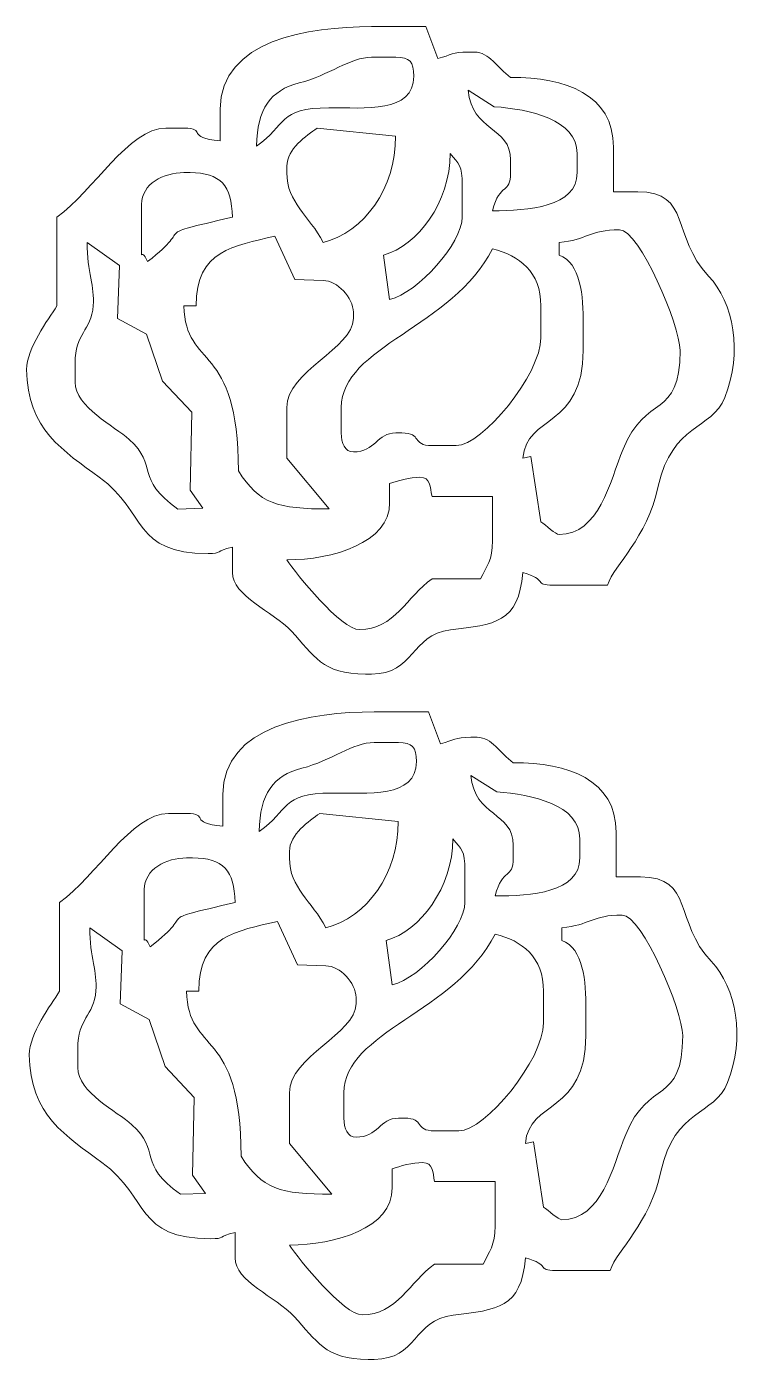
# Model space of a CAD drawing. Header units: millimetres. Extents: x -271 to 357, y -344 to 221.
# Drawn here: x 52 to 357, y -344 to 220 of the extents above; entities that cross this region are included whole.
import ezdxf

# ---------------------------------------------------------------- set-up
doc = ezdxf.new("R2010")
doc.units = ezdxf.units.MM
doc.header["$MEASUREMENT"] = 0
doc.layers.add('Camada 1', color=7, linetype='Continuous')

msp = doc.modelspace()

# ---------------------------------------------------------------- linework, layer by layer
at = {"layer": 'Camada 1', "color": 7, "lineweight": 9}
for points, knots in [([(134.417, 184.7098), (134.417, 184.7098), (134.417, 171.2808), (134.417, 171.2808), (134.417, 171.2808), (119.3364, 172.5971), (129.0772, 176.6518), (119.054, 176.6518), (119.054, 176.6518), (119.054, 176.6518), (111.3729, 176.6518), (111.3729, 176.6518), (111.3729, 176.6518), (95.6187, 176.6518), (80.8769, 150.0033), (65.2844, 139.0508), (65.2844, 139.0508), (65.2844, 139.0508), (65.2844, 101.4505), (65.2844, 101.4505), (65.2844, 101.4505), (61.5357, 95.5775), (52.482, 83.4497), (52.482, 74.5925), (52.482, 74.5925), (52.482, 49.2745), (68.4918, 39.7884), (83.2358, 28.9632), (83.2358, 28.9632), (103.8347, 13.8402), (97.2045, -3.2957), (129.2959, -3.2957), (129.2959, -3.2957), (135.161, -3.2957), (132.273, -2.3852), (139.5383, -0.6098), (139.5383, -0.6098), (139.5383, -0.6098), (139.5383, -11.3529), (139.5383, -11.3529), (139.5383, -11.3529), (139.5383, -21.2272), (156.7361, -27.8851), (164.5262, -36.1712), (164.5262, -36.1712), (174.1387, -46.396), (177.4716, -54.3251), (195.8684, -54.3251), (195.8684, -54.3251), (195.8684, -54.3251), (198.4283, -54.3251), (198.4283, -54.3251), (198.4283, -54.3251), (216.7106, -54.3251), (214.9018, -37.7534), (231.8333, -35.649), (231.8333, -35.649), (250.535, -33.3254), (260.7434, -32.7438), (262.4403, -11.3529), (262.4403, -11.3529), (273.3092, -14.3975), (266.9193, -16.7241), (275.2427, -16.7241), (275.2427, -16.7241), (275.2427, -16.7241), (298.2869, -16.7241), (298.2869, -16.7241), (298.2869, -16.7241), (301.4565, -7.5402), (314.8003, 2.5406), (319.7916, 25.1763), (319.7916, 25.1763), (325.6902, 51.9255), (342.2944, 48.6594), (347.9578, 62.7766), (347.9578, 62.7766), (355.5193, 81.6263), (351.7639, 102.9229), (341.0779, 114.1067), (341.0779, 114.1067), (325.1909, 130.734), (333.9579, 149.7946), (311.0893, 149.7946), (311.0893, 149.7946), (311.0893, 149.7946), (300.8475, 149.7946), (300.8475, 149.7946), (300.8475, 149.7946), (300.8475, 149.7946), (300.8475, 168.5948), (300.8475, 168.5948), (300.8475, 168.5948), (300.8475, 191.1132), (280.4453, 198.1388), (257.3191, 198.1388), (257.3191, 198.1388), (251.5852, 202.1662), (248.3236, 208.8819), (241.9568, 208.8819), (241.9568, 208.8819), (241.9568, 208.8819), (239.3962, 208.8819), (239.3962, 208.8819), (239.3962, 208.8819), (232.4807, 208.8819), (232.3362, 207.5989), (226.5031, 206.1526), (226.5031, 206.1526), (226.5031, 206.1526), (221.4724, 219.6249), (221.4724, 219.6249), (221.4724, 219.6249), (221.4724, 219.6249), (198.4283, 219.6249), (198.4283, 219.6249), (198.4283, 219.6249), (171.8226, 219.6249), (134.417, 213.9949), (134.417, 184.7098)], [0, 0, 0, 0, 0.03333333, 0.03333333, 0.03333333, 0.03333333, 0.06666667, 0.06666667, 0.06666667, 0.06666667, 0.1, 0.1, 0.1, 0.1, 0.13333333, 0.13333333, 0.13333333, 0.13333333, 0.16666667, 0.16666667, 0.16666667, 0.16666667, 0.2, 0.2, 0.2, 0.2, 0.23333333, 0.23333333, 0.23333333, 0.23333333, 0.26666667, 0.26666667, 0.26666667, 0.26666667, 0.3, 0.3, 0.3, 0.3, 0.33333333, 0.33333333, 0.33333333, 0.33333333, 0.36666667, 0.36666667, 0.36666667, 0.36666667, 0.4, 0.4, 0.4, 0.4, 0.43333333, 0.43333333, 0.43333333, 0.43333333, 0.46666667, 0.46666667, 0.46666667, 0.46666667, 0.5, 0.5, 0.5, 0.5, 0.53333333, 0.53333333, 0.53333333, 0.53333333, 0.56666667, 0.56666667, 0.56666667, 0.56666667, 0.6, 0.6, 0.6, 0.6, 0.63333333, 0.63333333, 0.63333333, 0.63333333, 0.66666667, 0.66666667, 0.66666667, 0.66666667, 0.7, 0.7, 0.7, 0.7, 0.73333333, 0.73333333, 0.73333333, 0.73333333, 0.76666667, 0.76666667, 0.76666667, 0.76666667, 0.8, 0.8, 0.8, 0.8, 0.83333333, 0.83333333, 0.83333333, 0.83333333, 0.86666667, 0.86666667, 0.86666667, 0.86666667, 0.9, 0.9, 0.9, 0.9, 0.93333333, 0.93333333, 0.93333333, 0.93333333, 0.96666667, 0.96666667, 0.96666667, 0.96666667, 1, 1, 1, 1]), ([(149.7801, 169.0759), (162.5215, 178.0253), (158.8126, 185.1999), (180.3972, 185.3035), (180.3972, 185.3035), (195.4054, 185.3758), (216.352, 182.8832), (216.352, 198.6192), (216.352, 198.6192), (216.352, 204.8079), (214.5701, 206.677), (208.6708, 206.677), (208.6708, 206.677), (208.6708, 206.677), (198.4283, 206.677), (198.4283, 206.677), (198.4283, 206.677), (189.3784, 206.677), (180.4415, 199.0203), (167.8343, 195.7962), (167.8343, 195.7962), (155.6249, 192.6723), (150.1161, 184.9031), (149.7801, 169.0759)], [0, 0, 0, 0, 0.16666667, 0.16666667, 0.16666667, 0.16666667, 0.33333333, 0.33333333, 0.33333333, 0.33333333, 0.5, 0.5, 0.5, 0.5, 0.66666667, 0.66666667, 0.66666667, 0.66666667, 0.83333333, 0.83333333, 0.83333333, 0.83333333, 1, 1, 1, 1]), ([(257.3191, 163.2228), (257.3191, 163.2228), (257.3191, 157.8518), (257.3191, 157.8518), (257.3191, 157.8518), (257.3191, 148.5178), (252.7792, 154.0778), (249.6379, 141.7368), (249.6379, 141.7368), (264.6445, 141.7368), (285.4845, 143.2145), (285.4845, 157.8518), (285.4845, 157.8518), (285.4845, 157.8518), (285.4845, 165.9088), (285.4845, 165.9088), (285.4845, 165.9088), (285.4845, 180.3922), (265.1918, 184.7098), (250.4036, 185.7481), (250.4036, 185.7481), (250.4036, 185.7481), (239.3962, 192.7668), (239.3962, 192.7668), (239.3962, 192.7668), (240.789, 175.2084), (257.3191, 177.3645), (257.3191, 163.2228)], [0, 0, 0, 0, 0.14285714, 0.14285714, 0.14285714, 0.14285714, 0.28571429, 0.28571429, 0.28571429, 0.28571429, 0.42857143, 0.42857143, 0.42857143, 0.42857143, 0.57142857, 0.57142857, 0.57142857, 0.57142857, 0.71428571, 0.71428571, 0.71428571, 0.71428571, 0.85714286, 0.85714286, 0.85714286, 0.85714286, 1, 1, 1, 1]), ([(162.5825, 160.5376), (162.5825, 160.5376), (162.5825, 157.8518), (162.5825, 157.8518), (162.5825, 157.8518), (162.5825, 144.9359), (172.1572, 139.7817), (177.9448, 128.3077), (177.9448, 128.3077), (195.2363, 132.5338), (208.6708, 151.2556), (208.599, 173.2319), (208.599, 173.2319), (208.599, 173.2319), (175.3841, 176.6518), (175.3841, 176.6518), (175.3841, 176.6518), (170.9183, 173.5153), (162.5825, 167.9606), (162.5825, 160.5376)], [0, 0, 0, 0, 0.2, 0.2, 0.2, 0.2, 0.4, 0.4, 0.4, 0.4, 0.6, 0.6, 0.6, 0.6, 0.8, 0.8, 0.8, 0.8, 1, 1, 1, 1]), ([(203.5496, 122.9365), (203.5496, 122.9365), (206.1103, 104.1357), (206.1103, 104.1357), (206.1103, 104.1357), (218.1593, 107.0804), (236.8355, 128.0017), (236.8355, 139.0508), (236.8355, 139.0508), (236.8355, 139.0508), (236.8355, 152.4798), (236.8355, 152.4798), (236.8355, 152.4798), (236.8355, 161.2427), (235.5117, 161.3265), (231.7149, 165.9088), (231.7149, 165.9088), (231.7149, 145.3141), (217.8573, 126.9442), (203.5496, 122.9365)], [0, 0, 0, 0, 0.2, 0.2, 0.2, 0.2, 0.4, 0.4, 0.4, 0.4, 0.6, 0.6, 0.6, 0.6, 0.8, 0.8, 0.8, 0.8, 1, 1, 1, 1]), ([(101.1311, 144.4228), (101.1311, 144.4228), (101.1311, 128.3077), (101.1311, 128.3077), (101.1311, 128.3077), (101.1311, 118.0389), (100.345, 127.3302), (103.6916, 120.2505), (103.6916, 120.2505), (125.0215, 136.6435), (103.2112, 130.1737), (139.5383, 139.0508), (139.5383, 139.0508), (139.2531, 152.4707), (134.5476, 157.8518), (121.6146, 157.8518), (121.6146, 157.8518), (121.6146, 157.8518), (119.054, 157.8518), (119.054, 157.8518), (119.054, 157.8518), (110.4256, 157.8518), (101.1311, 153.1057), (101.1311, 144.4228)], [0, 0, 0, 0, 0.16666667, 0.16666667, 0.16666667, 0.16666667, 0.33333333, 0.33333333, 0.33333333, 0.33333333, 0.5, 0.5, 0.5, 0.5, 0.66666667, 0.66666667, 0.66666667, 0.66666667, 0.83333333, 0.83333333, 0.83333333, 0.83333333, 1, 1, 1, 1]), ([(124.1753, 101.4505), (124.1753, 101.4505), (119.054, 101.4505), (119.054, 101.4505), (119.054, 101.4505), (119.634, 74.1592), (142.0983, 86.683), (142.0983, 31.6194), (142.0983, 31.6194), (150.9356, 17.7762), (158.6095, 15.5052), (180.5621, 15.5524), (180.5621, 15.5524), (180.5621, 15.5524), (162.5825, 36.9914), (162.5825, 36.9914), (162.5825, 36.9914), (162.5825, 36.9914), (162.5825, 58.4774), (162.5825, 58.4774), (162.5825, 58.4774), (162.5825, 73.8645), (190.7472, 83.4664), (190.7472, 96.0785), (190.7472, 96.0785), (190.7472, 96.0785), (190.7472, 98.7645), (190.7472, 98.7645), (190.7472, 98.7645), (190.7472, 105.0271), (183.9152, 112.1935), (177.9448, 112.1935), (177.9448, 112.1935), (177.9448, 112.1935), (165.9153, 112.5795), (165.9153, 112.5795), (165.9153, 112.5795), (165.9153, 112.5795), (157.4612, 130.9937), (157.4612, 130.9937), (157.4612, 130.9937), (140.2263, 126.782), (124.1753, 125.1833), (124.1753, 101.4505)], [0, 0, 0, 0, 0.09090909, 0.09090909, 0.09090909, 0.09090909, 0.18181818, 0.18181818, 0.18181818, 0.18181818, 0.27272727, 0.27272727, 0.27272727, 0.27272727, 0.36363636, 0.36363636, 0.36363636, 0.36363636, 0.45454545, 0.45454545, 0.45454545, 0.45454545, 0.54545455, 0.54545455, 0.54545455, 0.54545455, 0.63636364, 0.63636364, 0.63636364, 0.63636364, 0.72727273, 0.72727273, 0.72727273, 0.72727273, 0.81818182, 0.81818182, 0.81818182, 0.81818182, 0.90909091, 0.90909091, 0.90909091, 0.90909091, 1, 1, 1, 1]), ([(277.8034, 128.3077), (277.8034, 128.3077), (277.8034, 122.9365), (277.8034, 122.9365), (277.8034, 122.9365), (287.0284, 119.4336), (288.0451, 106.1615), (288.0451, 93.3925), (288.0451, 93.3925), (288.0451, 93.3925), (288.0451, 82.6495), (288.0451, 82.6495), (288.0451, 82.6495), (288.0451, 49.732), (263.9036, 55.4382), (262.4403, 36.9914), (262.4403, 36.9914), (262.4403, 36.9914), (265.7993, 37.7541), (265.7993, 37.7541), (265.7993, 37.7541), (265.7993, 37.7541), (270.1216, 10.1333), (270.1216, 10.1333), (270.1216, 10.1333), (272.1834, 8.6304), (276.4433, 4.7622), (277.8034, 4.7622), (277.8034, 4.7622), (294.7197, 4.7622), (299.3009, 26.9227), (304.8815, 40.817), (304.8815, 40.817), (314.4316, 64.5955), (329.0123, 53.1406), (329.0123, 82.6495), (329.0123, 82.6495), (329.0123, 92.9791), (311.773, 133.6796), (303.4074, 133.6796), (303.4074, 133.6796), (290.465, 133.6796), (289.8067, 129.356), (277.8034, 128.3077)], [0, 0, 0, 0, 0.09090909, 0.09090909, 0.09090909, 0.09090909, 0.18181818, 0.18181818, 0.18181818, 0.18181818, 0.27272727, 0.27272727, 0.27272727, 0.27272727, 0.36363636, 0.36363636, 0.36363636, 0.36363636, 0.45454545, 0.45454545, 0.45454545, 0.45454545, 0.54545455, 0.54545455, 0.54545455, 0.54545455, 0.63636364, 0.63636364, 0.63636364, 0.63636364, 0.72727273, 0.72727273, 0.72727273, 0.72727273, 0.81818182, 0.81818182, 0.81818182, 0.81818182, 0.90909091, 0.90909091, 0.90909091, 0.90909091, 1, 1, 1, 1]), ([(72.9657, 77.2783), (72.9657, 77.2783), (72.9657, 69.2205), (72.9657, 69.2205), (72.9657, 69.2205), (72.9657, 58.4995), (89.7084, 50.6077), (95.9358, 44.9708), (95.9358, 44.9708), (108.3397, 33.7435), (97.9738, 28.514), (116.494, 15.5052), (116.494, 15.5052), (116.494, 15.5052), (127.1068, 15.828), (127.1068, 15.828), (127.1068, 15.828), (127.1068, 15.828), (121.6146, 23.5624), (121.6146, 23.5624), (121.6146, 23.5624), (121.6146, 23.5624), (122.3209, 56.5049), (122.3209, 56.5049), (122.3209, 56.5049), (122.3209, 56.5049), (109.9488, 69.5928), (109.9488, 69.5928), (109.9488, 69.5928), (109.9488, 69.5928), (103.1502, 89.5038), (103.1502, 89.5038), (103.1502, 89.5038), (103.1502, 89.5038), (90.8892, 96.0785), (90.8892, 96.0785), (90.8892, 96.0785), (90.8892, 96.0785), (91.7508, 118.556), (91.7508, 118.556), (91.7508, 118.556), (91.7508, 118.556), (78.0868, 128.3077), (78.0868, 128.3077), (78.0868, 128.3077), (78.0868, 115.7703), (81.3479, 109.5091), (80.6715, 101.6286), (80.6715, 101.6286), (79.746, 90.8483), (72.9657, 89.9095), (72.9657, 77.2783)], [0, 0, 0, 0, 0.07692308, 0.07692308, 0.07692308, 0.07692308, 0.15384615, 0.15384615, 0.15384615, 0.15384615, 0.23076923, 0.23076923, 0.23076923, 0.23076923, 0.30769231, 0.30769231, 0.30769231, 0.30769231, 0.38461538, 0.38461538, 0.38461538, 0.38461538, 0.46153846, 0.46153846, 0.46153846, 0.46153846, 0.53846154, 0.53846154, 0.53846154, 0.53846154, 0.61538462, 0.61538462, 0.61538462, 0.61538462, 0.69230769, 0.69230769, 0.69230769, 0.69230769, 0.76923077, 0.76923077, 0.76923077, 0.76923077, 0.84615385, 0.84615385, 0.84615385, 0.84615385, 0.92307692, 0.92307692, 0.92307692, 0.92307692, 1, 1, 1, 1]), ([(185.6266, 58.4774), (185.6266, 58.4774), (185.6266, 47.7344), (185.6266, 47.7344), (185.6266, 47.7344), (185.6266, 43.3386), (187.1596, 39.6772), (190.7472, 39.6772), (190.7472, 39.6772), (200.1862, 39.6772), (200.7603, 47.7344), (208.6708, 47.7344), (208.6708, 47.7344), (208.6708, 47.7344), (211.2307, 47.7344), (211.2307, 47.7344), (211.2307, 47.7344), (220.1261, 47.7344), (215.1384, 42.3632), (224.0331, 42.3632), (224.0331, 42.3632), (224.0331, 42.3632), (234.2748, 42.3632), (234.2748, 42.3632), (234.2748, 42.3632), (245.3224, 42.3632), (270.1216, 72.4356), (270.1216, 88.0215), (270.1216, 88.0215), (270.1216, 88.0215), (270.1216, 101.4505), (270.1216, 101.4505), (270.1216, 101.4505), (270.1216, 115.8974), (260.9524, 122.8573), (249.6379, 125.6225), (249.6379, 125.6225), (232.877, 92.3953), (185.6266, 84.3305), (185.6266, 58.4774)], [0, 0, 0, 0, 0.1, 0.1, 0.1, 0.1, 0.2, 0.2, 0.2, 0.2, 0.3, 0.3, 0.3, 0.3, 0.4, 0.4, 0.4, 0.4, 0.5, 0.5, 0.5, 0.5, 0.6, 0.6, 0.6, 0.6, 0.7, 0.7, 0.7, 0.7, 0.8, 0.8, 0.8, 0.8, 0.9, 0.9, 0.9, 0.9, 1, 1, 1, 1]), ([(206.1103, 26.2482), (206.1103, 26.2482), (206.1103, 18.1912), (206.1103, 18.1912), (206.1103, 18.1912), (206.1103, 1.1945), (182.0042, -5.9809), (162.5825, -5.9809), (162.5825, -5.9809), (166.4772, -12.0822), (185.7355, -35.5249), (193.3079, -35.5249), (193.3079, -35.5249), (208.0003, -35.5249), (213.6303, -21.3461), (224.0331, -14.0389), (224.0331, -14.0389), (224.0331, -14.0389), (244.5167, -14.0389), (244.5167, -14.0389), (244.5167, -14.0389), (247.1789, -8.762), (249.6379, -6.1187), (249.6379, 2.0762), (249.6379, 2.0762), (249.6379, 2.0762), (249.6379, 20.8764), (249.6379, 20.8764), (249.6379, 20.8764), (249.6379, 20.8764), (224.0331, 20.8764), (224.0331, 20.8764), (224.0331, 20.8764), (223.1135, 24.9069), (223.4707, 28.9342), (218.9125, 28.9342), (218.9125, 28.9342), (214.8785, 28.9342), (209.2093, 27.5105), (206.1103, 26.2482)], [0, 0, 0, 0, 0.1, 0.1, 0.1, 0.1, 0.2, 0.2, 0.2, 0.2, 0.3, 0.3, 0.3, 0.3, 0.4, 0.4, 0.4, 0.4, 0.5, 0.5, 0.5, 0.5, 0.6, 0.6, 0.6, 0.6, 0.7, 0.7, 0.7, 0.7, 0.8, 0.8, 0.8, 0.8, 0.9, 0.9, 0.9, 0.9, 1, 1, 1, 1]), ([(135.5422, -105.2478), (135.5422, -105.2478), (135.5422, -118.6768), (135.5422, -118.6768), (135.5422, -118.6768), (120.4616, -117.3605), (130.2024, -113.3058), (120.1792, -113.3058), (120.1792, -113.3058), (120.1792, -113.3058), (112.4981, -113.3058), (112.4981, -113.3058), (112.4981, -113.3058), (96.7439, -113.3058), (82.0021, -139.9543), (66.4096, -150.9068), (66.4096, -150.9068), (66.4096, -150.9068), (66.4096, -188.5071), (66.4096, -188.5071), (66.4096, -188.5071), (62.6609, -194.3801), (53.6072, -206.5079), (53.6072, -215.3651), (53.6072, -215.3651), (53.6072, -240.6831), (69.617, -250.1692), (84.361, -260.9944), (84.361, -260.9944), (104.9599, -276.1174), (98.3297, -293.2533), (130.4211, -293.2533), (130.4211, -293.2533), (136.2862, -293.2533), (133.3982, -292.3428), (140.6635, -290.5674), (140.6635, -290.5674), (140.6635, -290.5674), (140.6635, -301.3105), (140.6635, -301.3105), (140.6635, -301.3105), (140.6635, -311.1848), (157.8613, -317.8427), (165.6514, -326.1288), (165.6514, -326.1288), (175.2639, -336.3536), (178.5968, -344.2827), (196.9936, -344.2827), (196.9936, -344.2827), (196.9936, -344.2827), (199.5535, -344.2827), (199.5535, -344.2827), (199.5535, -344.2827), (217.8358, -344.2827), (216.027, -327.711), (232.9585, -325.6066), (232.9585, -325.6066), (251.6602, -323.283), (261.8686, -322.7014), (263.5655, -301.3105), (263.5655, -301.3105), (274.4344, -304.3551), (268.0445, -306.6817), (276.3679, -306.6817), (276.3679, -306.6817), (276.3679, -306.6817), (299.4121, -306.6817), (299.4121, -306.6817), (299.4121, -306.6817), (302.5817, -297.4978), (315.9255, -287.417), (320.9168, -264.7813), (320.9168, -264.7813), (326.8154, -238.0321), (343.4196, -241.2982), (349.083, -227.181), (349.083, -227.181), (356.6445, -208.3313), (352.8891, -187.0347), (342.2031, -175.8509), (342.2031, -175.8509), (326.3161, -159.2236), (335.0831, -140.163), (312.2145, -140.163), (312.2145, -140.163), (312.2145, -140.163), (301.9727, -140.163), (301.9727, -140.163), (301.9727, -140.163), (301.9727, -140.163), (301.9727, -121.3628), (301.9727, -121.3628), (301.9727, -121.3628), (301.9727, -98.8444), (281.5705, -91.8188), (258.4443, -91.8188), (258.4443, -91.8188), (252.7104, -87.7914), (249.4488, -81.0757), (243.082, -81.0757), (243.082, -81.0757), (243.082, -81.0757), (240.5214, -81.0757), (240.5214, -81.0757), (240.5214, -81.0757), (233.6059, -81.0757), (233.4614, -82.3587), (227.6283, -83.805), (227.6283, -83.805), (227.6283, -83.805), (222.5976, -70.3327), (222.5976, -70.3327), (222.5976, -70.3327), (222.5976, -70.3327), (199.5535, -70.3327), (199.5535, -70.3327), (199.5535, -70.3327), (172.9478, -70.3327), (135.5422, -75.9627), (135.5422, -105.2478)], [0, 0, 0, 0, 0.03333333, 0.03333333, 0.03333333, 0.03333333, 0.06666667, 0.06666667, 0.06666667, 0.06666667, 0.1, 0.1, 0.1, 0.1, 0.13333333, 0.13333333, 0.13333333, 0.13333333, 0.16666667, 0.16666667, 0.16666667, 0.16666667, 0.2, 0.2, 0.2, 0.2, 0.23333333, 0.23333333, 0.23333333, 0.23333333, 0.26666667, 0.26666667, 0.26666667, 0.26666667, 0.3, 0.3, 0.3, 0.3, 0.33333333, 0.33333333, 0.33333333, 0.33333333, 0.36666667, 0.36666667, 0.36666667, 0.36666667, 0.4, 0.4, 0.4, 0.4, 0.43333333, 0.43333333, 0.43333333, 0.43333333, 0.46666667, 0.46666667, 0.46666667, 0.46666667, 0.5, 0.5, 0.5, 0.5, 0.53333333, 0.53333333, 0.53333333, 0.53333333, 0.56666667, 0.56666667, 0.56666667, 0.56666667, 0.6, 0.6, 0.6, 0.6, 0.63333333, 0.63333333, 0.63333333, 0.63333333, 0.66666667, 0.66666667, 0.66666667, 0.66666667, 0.7, 0.7, 0.7, 0.7, 0.73333333, 0.73333333, 0.73333333, 0.73333333, 0.76666667, 0.76666667, 0.76666667, 0.76666667, 0.8, 0.8, 0.8, 0.8, 0.83333333, 0.83333333, 0.83333333, 0.83333333, 0.86666667, 0.86666667, 0.86666667, 0.86666667, 0.9, 0.9, 0.9, 0.9, 0.93333333, 0.93333333, 0.93333333, 0.93333333, 0.96666667, 0.96666667, 0.96666667, 0.96666667, 1, 1, 1, 1]), ([(150.9053, -120.8817), (163.6467, -111.9323), (159.9378, -104.7577), (181.5224, -104.6541), (181.5224, -104.6541), (196.5306, -104.5818), (217.4772, -107.0744), (217.4772, -91.3384), (217.4772, -91.3384), (217.4772, -85.1497), (215.6953, -83.2806), (209.796, -83.2806), (209.796, -83.2806), (209.796, -83.2806), (199.5535, -83.2806), (199.5535, -83.2806), (199.5535, -83.2806), (190.5036, -83.2806), (181.5667, -90.9373), (168.9595, -94.1614), (168.9595, -94.1614), (156.7501, -97.2853), (151.2413, -105.0545), (150.9053, -120.8817)], [0, 0, 0, 0, 0.16666667, 0.16666667, 0.16666667, 0.16666667, 0.33333333, 0.33333333, 0.33333333, 0.33333333, 0.5, 0.5, 0.5, 0.5, 0.66666667, 0.66666667, 0.66666667, 0.66666667, 0.83333333, 0.83333333, 0.83333333, 0.83333333, 1, 1, 1, 1]), ([(258.4443, -126.7348), (258.4443, -126.7348), (258.4443, -132.1058), (258.4443, -132.1058), (258.4443, -132.1058), (258.4443, -141.4398), (253.9044, -135.8798), (250.7631, -148.2208), (250.7631, -148.2208), (265.7697, -148.2208), (286.6097, -146.7431), (286.6097, -132.1058), (286.6097, -132.1058), (286.6097, -132.1058), (286.6097, -124.0488), (286.6097, -124.0488), (286.6097, -124.0488), (286.6097, -109.5654), (266.317, -105.2478), (251.5288, -104.2095), (251.5288, -104.2095), (251.5288, -104.2095), (240.5214, -97.1908), (240.5214, -97.1908), (240.5214, -97.1908), (241.9142, -114.7492), (258.4443, -112.5931), (258.4443, -126.7348)], [0, 0, 0, 0, 0.14285714, 0.14285714, 0.14285714, 0.14285714, 0.28571429, 0.28571429, 0.28571429, 0.28571429, 0.42857143, 0.42857143, 0.42857143, 0.42857143, 0.57142857, 0.57142857, 0.57142857, 0.57142857, 0.71428571, 0.71428571, 0.71428571, 0.71428571, 0.85714286, 0.85714286, 0.85714286, 0.85714286, 1, 1, 1, 1]), ([(163.7077, -129.42), (163.7077, -129.42), (163.7077, -132.1058), (163.7077, -132.1058), (163.7077, -132.1058), (163.7077, -145.0217), (173.2824, -150.1759), (179.07, -161.6499), (179.07, -161.6499), (196.3615, -157.4238), (209.796, -138.702), (209.7242, -116.7257), (209.7242, -116.7257), (209.7242, -116.7257), (176.5093, -113.3058), (176.5093, -113.3058), (176.5093, -113.3058), (172.0435, -116.4423), (163.7077, -121.997), (163.7077, -129.42)], [0, 0, 0, 0, 0.2, 0.2, 0.2, 0.2, 0.4, 0.4, 0.4, 0.4, 0.6, 0.6, 0.6, 0.6, 0.8, 0.8, 0.8, 0.8, 1, 1, 1, 1]), ([(204.6748, -167.0211), (204.6748, -167.0211), (207.2355, -185.8219), (207.2355, -185.8219), (207.2355, -185.8219), (219.2845, -182.8772), (237.9607, -161.9559), (237.9607, -150.9068), (237.9607, -150.9068), (237.9607, -150.9068), (237.9607, -137.4778), (237.9607, -137.4778), (237.9607, -137.4778), (237.9607, -128.7149), (236.6369, -128.6311), (232.8401, -124.0488), (232.8401, -124.0488), (232.8401, -144.6435), (218.9825, -163.0134), (204.6748, -167.0211)], [0, 0, 0, 0, 0.2, 0.2, 0.2, 0.2, 0.4, 0.4, 0.4, 0.4, 0.6, 0.6, 0.6, 0.6, 0.8, 0.8, 0.8, 0.8, 1, 1, 1, 1]), ([(102.2563, -145.5348), (102.2563, -145.5348), (102.2563, -161.6499), (102.2563, -161.6499), (102.2563, -161.6499), (102.2563, -171.9187), (101.4702, -162.6274), (104.8168, -169.7071), (104.8168, -169.7071), (126.1467, -153.3141), (104.3364, -159.7839), (140.6635, -150.9068), (140.6635, -150.9068), (140.3783, -137.4869), (135.6728, -132.1058), (122.7398, -132.1058), (122.7398, -132.1058), (122.7398, -132.1058), (120.1792, -132.1058), (120.1792, -132.1058), (120.1792, -132.1058), (111.5508, -132.1058), (102.2563, -136.8519), (102.2563, -145.5348)], [0, 0, 0, 0, 0.16666667, 0.16666667, 0.16666667, 0.16666667, 0.33333333, 0.33333333, 0.33333333, 0.33333333, 0.5, 0.5, 0.5, 0.5, 0.66666667, 0.66666667, 0.66666667, 0.66666667, 0.83333333, 0.83333333, 0.83333333, 0.83333333, 1, 1, 1, 1]), ([(278.9286, -161.6499), (278.9286, -161.6499), (278.9286, -167.0211), (278.9286, -167.0211), (278.9286, -167.0211), (288.1536, -170.524), (289.1703, -183.7961), (289.1703, -196.5651), (289.1703, -196.5651), (289.1703, -196.5651), (289.1703, -207.3081), (289.1703, -207.3081), (289.1703, -207.3081), (289.1703, -240.2256), (265.0288, -234.5194), (263.5655, -252.9662), (263.5655, -252.9662), (263.5655, -252.9662), (266.9245, -252.2035), (266.9245, -252.2035), (266.9245, -252.2035), (266.9245, -252.2035), (271.2468, -279.8243), (271.2468, -279.8243), (271.2468, -279.8243), (273.3086, -281.3272), (277.5685, -285.1954), (278.9286, -285.1954), (278.9286, -285.1954), (295.8449, -285.1954), (300.4261, -263.0349), (306.0067, -249.1406), (306.0067, -249.1406), (315.5568, -225.3621), (330.1375, -236.817), (330.1375, -207.3081), (330.1375, -207.3081), (330.1375, -196.9785), (312.8982, -156.278), (304.5326, -156.278), (304.5326, -156.278), (291.5902, -156.278), (290.9319, -160.6016), (278.9286, -161.6499)], [0, 0, 0, 0, 0.09090909, 0.09090909, 0.09090909, 0.09090909, 0.18181818, 0.18181818, 0.18181818, 0.18181818, 0.27272727, 0.27272727, 0.27272727, 0.27272727, 0.36363636, 0.36363636, 0.36363636, 0.36363636, 0.45454545, 0.45454545, 0.45454545, 0.45454545, 0.54545455, 0.54545455, 0.54545455, 0.54545455, 0.63636364, 0.63636364, 0.63636364, 0.63636364, 0.72727273, 0.72727273, 0.72727273, 0.72727273, 0.81818182, 0.81818182, 0.81818182, 0.81818182, 0.90909091, 0.90909091, 0.90909091, 0.90909091, 1, 1, 1, 1]), ([(74.0909, -212.6793), (74.0909, -212.6793), (74.0909, -220.7371), (74.0909, -220.7371), (74.0909, -220.7371), (74.0909, -231.4581), (90.8336, -239.3499), (97.061, -244.9868), (97.061, -244.9868), (109.4649, -256.2141), (99.099, -261.4436), (117.6192, -274.4524), (117.6192, -274.4524), (117.6192, -274.4524), (128.232, -274.1296), (128.232, -274.1296), (128.232, -274.1296), (128.232, -274.1296), (122.7398, -266.3952), (122.7398, -266.3952), (122.7398, -266.3952), (122.7398, -266.3952), (123.4461, -233.4527), (123.4461, -233.4527), (123.4461, -233.4527), (123.4461, -233.4527), (111.074, -220.3648), (111.074, -220.3648), (111.074, -220.3648), (111.074, -220.3648), (104.2754, -200.4538), (104.2754, -200.4538), (104.2754, -200.4538), (104.2754, -200.4538), (92.0144, -193.8791), (92.0144, -193.8791), (92.0144, -193.8791), (92.0144, -193.8791), (92.876, -171.4016), (92.876, -171.4016), (92.876, -171.4016), (92.876, -171.4016), (79.212, -161.6499), (79.212, -161.6499), (79.212, -161.6499), (79.212, -174.1873), (82.4731, -180.4485), (81.7967, -188.329), (81.7967, -188.329), (80.8712, -199.1093), (74.0909, -200.0481), (74.0909, -212.6793)], [0, 0, 0, 0, 0.07692308, 0.07692308, 0.07692308, 0.07692308, 0.15384615, 0.15384615, 0.15384615, 0.15384615, 0.23076923, 0.23076923, 0.23076923, 0.23076923, 0.30769231, 0.30769231, 0.30769231, 0.30769231, 0.38461538, 0.38461538, 0.38461538, 0.38461538, 0.46153846, 0.46153846, 0.46153846, 0.46153846, 0.53846154, 0.53846154, 0.53846154, 0.53846154, 0.61538462, 0.61538462, 0.61538462, 0.61538462, 0.69230769, 0.69230769, 0.69230769, 0.69230769, 0.76923077, 0.76923077, 0.76923077, 0.76923077, 0.84615385, 0.84615385, 0.84615385, 0.84615385, 0.92307692, 0.92307692, 0.92307692, 0.92307692, 1, 1, 1, 1]), ([(125.3005, -188.5071), (125.3005, -188.5071), (120.1792, -188.5071), (120.1792, -188.5071), (120.1792, -188.5071), (120.7592, -215.7984), (143.2235, -203.2746), (143.2235, -258.3382), (143.2235, -258.3382), (152.0608, -272.1814), (159.7347, -274.4524), (181.6873, -274.4052), (181.6873, -274.4052), (181.6873, -274.4052), (163.7077, -252.9662), (163.7077, -252.9662), (163.7077, -252.9662), (163.7077, -252.9662), (163.7077, -231.4802), (163.7077, -231.4802), (163.7077, -231.4802), (163.7077, -216.0931), (191.8724, -206.4912), (191.8724, -193.8791), (191.8724, -193.8791), (191.8724, -193.8791), (191.8724, -191.1931), (191.8724, -191.1931), (191.8724, -191.1931), (191.8724, -184.9305), (185.0404, -177.7641), (179.07, -177.7641), (179.07, -177.7641), (179.07, -177.7641), (167.0405, -177.3781), (167.0405, -177.3781), (167.0405, -177.3781), (167.0405, -177.3781), (158.5864, -158.9639), (158.5864, -158.9639), (158.5864, -158.9639), (141.3515, -163.1756), (125.3005, -164.7743), (125.3005, -188.5071)], [0, 0, 0, 0, 0.09090909, 0.09090909, 0.09090909, 0.09090909, 0.18181818, 0.18181818, 0.18181818, 0.18181818, 0.27272727, 0.27272727, 0.27272727, 0.27272727, 0.36363636, 0.36363636, 0.36363636, 0.36363636, 0.45454545, 0.45454545, 0.45454545, 0.45454545, 0.54545455, 0.54545455, 0.54545455, 0.54545455, 0.63636364, 0.63636364, 0.63636364, 0.63636364, 0.72727273, 0.72727273, 0.72727273, 0.72727273, 0.81818182, 0.81818182, 0.81818182, 0.81818182, 0.90909091, 0.90909091, 0.90909091, 0.90909091, 1, 1, 1, 1]), ([(186.7518, -231.4802), (186.7518, -231.4802), (186.7518, -242.2232), (186.7518, -242.2232), (186.7518, -242.2232), (186.7518, -246.619), (188.2848, -250.2804), (191.8724, -250.2804), (191.8724, -250.2804), (201.3114, -250.2804), (201.8855, -242.2232), (209.796, -242.2232), (209.796, -242.2232), (209.796, -242.2232), (212.3559, -242.2232), (212.3559, -242.2232), (212.3559, -242.2232), (221.2513, -242.2232), (216.2636, -247.5944), (225.1583, -247.5944), (225.1583, -247.5944), (225.1583, -247.5944), (235.4, -247.5944), (235.4, -247.5944), (235.4, -247.5944), (246.4476, -247.5944), (271.2468, -217.522), (271.2468, -201.9361), (271.2468, -201.9361), (271.2468, -201.9361), (271.2468, -188.5071), (271.2468, -188.5071), (271.2468, -188.5071), (271.2468, -174.0602), (262.0776, -167.1003), (250.7631, -164.3351), (250.7631, -164.3351), (234.0022, -197.5623), (186.7518, -205.6271), (186.7518, -231.4802)], [0, 0, 0, 0, 0.1, 0.1, 0.1, 0.1, 0.2, 0.2, 0.2, 0.2, 0.3, 0.3, 0.3, 0.3, 0.4, 0.4, 0.4, 0.4, 0.5, 0.5, 0.5, 0.5, 0.6, 0.6, 0.6, 0.6, 0.7, 0.7, 0.7, 0.7, 0.8, 0.8, 0.8, 0.8, 0.9, 0.9, 0.9, 0.9, 1, 1, 1, 1]), ([(207.2355, -263.7094), (207.2355, -263.7094), (207.2355, -271.7664), (207.2355, -271.7664), (207.2355, -271.7664), (207.2355, -288.7631), (183.1294, -295.9385), (163.7077, -295.9385), (163.7077, -295.9385), (167.6024, -302.0398), (186.8607, -325.4825), (194.4331, -325.4825), (194.4331, -325.4825), (209.1255, -325.4825), (214.7555, -311.3037), (225.1583, -303.9965), (225.1583, -303.9965), (225.1583, -303.9965), (245.6419, -303.9965), (245.6419, -303.9965), (245.6419, -303.9965), (248.3041, -298.7196), (250.7631, -296.0763), (250.7631, -287.8814), (250.7631, -287.8814), (250.7631, -287.8814), (250.7631, -269.0812), (250.7631, -269.0812), (250.7631, -269.0812), (250.7631, -269.0812), (225.1583, -269.0812), (225.1583, -269.0812), (225.1583, -269.0812), (224.2387, -265.0507), (224.5959, -261.0234), (220.0377, -261.0234), (220.0377, -261.0234), (216.0037, -261.0234), (210.3345, -262.4471), (207.2355, -263.7094)], [0, 0, 0, 0, 0.1, 0.1, 0.1, 0.1, 0.2, 0.2, 0.2, 0.2, 0.3, 0.3, 0.3, 0.3, 0.4, 0.4, 0.4, 0.4, 0.5, 0.5, 0.5, 0.5, 0.6, 0.6, 0.6, 0.6, 0.7, 0.7, 0.7, 0.7, 0.8, 0.8, 0.8, 0.8, 0.9, 0.9, 0.9, 0.9, 1, 1, 1, 1])]:
    msp.add_open_spline(points, degree=3, knots=knots, dxfattribs=at)

doc.saveas('drawing.dxf')
